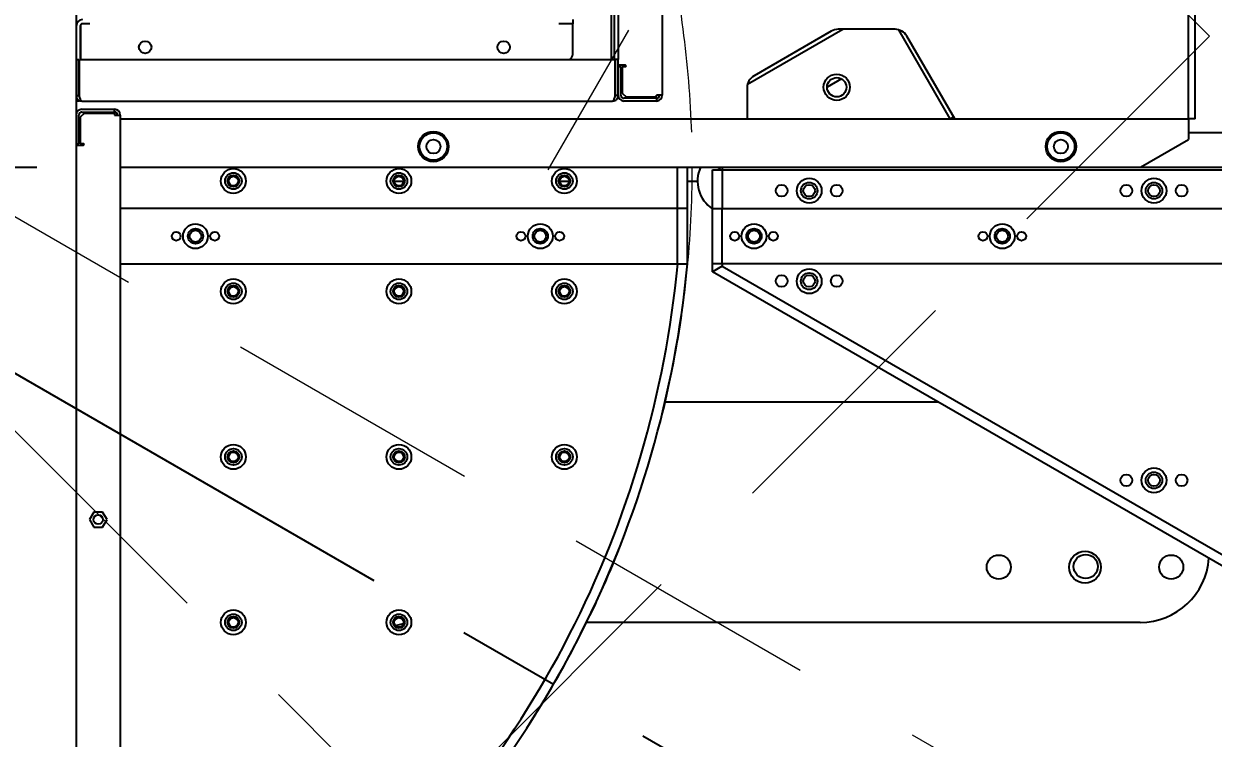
# Model space of a CAD drawing. Header units: inches. Extents: x -347369 to -260369, y 119522 to 149869.
# Drawn here: x -322218 to -321356, y 138586 to 139104 of the extents above; entities that cross this region are included whole.
import ezdxf

# ---------------------------------------------------------------- set-up
doc = ezdxf.new("R2010")
doc.units = ezdxf.units.IN
doc.header["$LTSCALE"] = 300
doc.linetypes.add('CENTRO', pattern=[2, 1.25, -0.25, 0.25, -0.25])
doc.linetypes.add('NASCOSTA', pattern=[0.375, 0.25, -0.125])
for name, color, linetype in [('ASSI', 254, 'CENTRO'), ('MACCHINA', 40, 'Continuous'), ('QUOTE', 7, 'Continuous')]:
    doc.layers.add(name, color=color, linetype=linetype)
doc.styles.get("Standard").update_dxf_attribs({"font": 'romans.shx'})
doc.dimstyles.new('sc1a100', dxfattribs={"dimscale": 100, "dimtxt": 3, "dimasz": 3, "dimexe": 0, "dimexo": 0, "dimgap": 1, "dimtad": 1, "dimzin": 12, "dimdsep": 46, "dimtxsty": 'Standard', "dimblk": 'CLOSEDBLANK', "dimcen": 1, "dimclrd": 253, "dimclre": 253, "dimclrt": 2, "dimadec": 0, "dimazin": 3, "dimtfac": 1, "dimtmove": 0, "dimatfit": 1, "dimldrblk": 'CLOSEDBLANK', "dimfxl": 1, "dimtolj": 1, "dimtzin": 0, "dimarcsym": 0})

# ---------------------------------------------------------------- blocks, each defined once
blk = doc.blocks.new('_ClosedBlank')
at = {"color": 0, "linetype": 'ByBlock', "lineweight": -2}
for p, q in [((-1, 0.1667), (0, 0)), ((-1, 0.1667), (-1, -0.1667)), ((0, 0), (-1, -0.1667))]:
    blk.add_line(p, q, dxfattribs=at)
blk = doc.blocks.new('*D28')
at = {"layer": 'Defpoints', "color": 0, "transparency": 16777216}
for p in [(-322483.62, 140399.66), (-321493.68, 139989.61), (-324251.39, 137231.89), (-323921.75, 136508.74), (-322483.62, 136499.66)]:
    blk.add_point(p, dxfattribs=at)
at = {"layer": 'QUOTE', "color": 253, "lineweight": -2, "transparency": 16777216}
for p, q in [((-324251.39, 137231.89), (-324517.44, 136965.84)), ((-322483.62, 136499.66), (-322483.62, 136123.4))]:
    blk.add_line(p, q, dxfattribs=at)
blk.add_arc((-322483.62, 138999.66), 2876.26, 230.97879, 264.02121, dxfattribs=at)
at = {"layer": 'QUOTE', "color": 253, "lineweight": -2, "transparency": 16777216, "xscale": 300, "yscale": 300, "zscale": 300}
for p, rotation in [((-324517.44, 136965.84), 137.9893954922992), ((-322483.62, 136123.4), 357.0106045077002)]:
    blk.add_blockref('_ClosedBlank', p, dxfattribs=dict(at, rotation=rotation))
at = {"layer": 'QUOTE', "color": 2, "transparency": 16777216, "insert": (-323488.65, 136573.31), "char_height": 300, "attachment_point": 5, "rotation": 337.5}
blk.add_mtext('\\A1;45°', dxfattribs=at)
blk = doc.blocks.new('*D38')
at = {"layer": 'Defpoints', "color": 0, "transparency": 16777216}
for p in [(-322483.62, 140399.66), (-323696.06, 139699.66), (-320318.56, 137749.66), (-322483.62, 136499.66), (-321507.47, 136317.71)]:
    blk.add_point(p, dxfattribs=at)
at = {"layer": 'QUOTE', "color": 253, "lineweight": -2, "transparency": 16777216}
for p, q in [((-320318.56, 137749.66), (-320011.93, 137572.62)), ((-322483.62, 136499.66), (-322483.62, 136145.58))]:
    blk.add_line(p, q, dxfattribs=at)
blk.add_arc((-322483.62, 138999.66), 2854.07, 276.02531, 323.97469, dxfattribs=at)
at = {"layer": 'QUOTE', "color": 253, "lineweight": -2, "transparency": 16777216, "xscale": 300, "yscale": 300, "zscale": 300}
for p, rotation in [((-320011.93, 137572.62), 56.98734634615995), ((-322483.62, 136145.58), 183.0126536538403)]:
    blk.add_blockref('_ClosedBlank', p, dxfattribs=dict(at, rotation=rotation))
at = {"layer": 'QUOTE', "color": 2, "transparency": 16777216, "insert": (-321181.59, 136744.46), "char_height": 300, "attachment_point": 5, "rotation": 30}
blk.add_mtext('\\A1;60°', dxfattribs=at)
blk = doc.blocks.new('A$Cda148bbc')
at = {"layer": 'ASSI'}
blk.add_line((0, -2400), (0, 1400), dxfattribs=at)
at = {"layer": 'MACCHINA', "color": 8, "linetype": 'NASCOSTA', "lineweight": 5, "ltscale": 2.5}
for p, q in [((307.5, 863), (728.5, 863)), ((728.5, 863), (728.5, 48)), ((98.55, 693.94), (98.55, -1243.49)), ((307.5, 48), (728.5, 48)), ((719.3, -560), (321.1, -560))]:
    blk.add_line(p, q, dxfattribs=at)
blk.add_circle((0, 0), 750, dxfattribs=at)
blk = doc.blocks.new('A$Cad528b1c')
at = {"layer": 'MACCHINA'}
for p, q in [((728.5, 858.8), (728.5, 52.2)), ((696.5, 833), (696.5, 78)), ((303.5, 783.04), (303.5, -1446.04)), ((691.5, 435.54), (691.5, 78)), ((693.5, 435.54), (693.5, 78)), ((1110, 35), (1110, 233)), ((1115, 35), (1115, 219.87)), ((313.5, 104), (308, 104)), ((663.5, 104), (653.5, 104)), ((663.5, 107), (663.5, 104)), ((663.5, 102.5), (663.5, 104)), ((306.5, 102.5), (306.5, 82)), ((306.59, 103), (306.57, 102.5)), ((306.57, 102.5), (306.57, 78)), ((663.5, 82), (663.5, 102.5)), ((790.32, 60.12), (859.38, 100)), ((851.06, 98.66), (795, 66.29)), ((897.24, 100), (856.06, 100)), ((899.73, 99.68), (937.08, 35)), ((940.54, 35), (905.9, 95)), ((303.5, 78), (305.5, 78)), ((305.5, 52), (305.5, 78)), ((305.8, 52), (305.8, 78)), ((305.8, 78), (694.2, 78)), ((306.5, 82), (306.5, 78)), ((694.2, 52), (694.2, 78)), ((696.5, 78), (694.5, 78)), ((694.5, 52), (694.5, 78)), ((696.5, 52), (696.5, 78)), ((305.8, 77), (305.5, 77)), ((700.7, 74), (696.5, 74)), ((696.5, 52.2), (696.5, 73)), ((696.5, 73), (698.5, 73)), ((698.5, 52.2), (698.5, 73)), ((699.5, 73), (699.5, 53.7)), ((699.5, 73), (701.7, 73)), ((701.7, 74), (700.7, 74)), ((858.39, 64.13), (848, 58.13)), ((303.5, 52), (305.5, 52)), ((305.8, 50.95), (305.8, 52)), ((696.5, 52), (694.5, 52)), ((699.5, 53.7), (702.5, 50.7)), ((724.3, 50.7), (724.3, 52.2)), ((728.5, 52.2), (724.3, 52.2)), ((790, 57.63), (790, 35)), ((305.5, 48), (303.5, 48)), ((305.59, 48.56), (305.5, 48)), ((305.5, 48.54), (305.5, 48)), ((305.8, 48), (305.8, 48.38)), ((307.5, 48), (305.8, 48)), ((307.5, 48), (692.5, 48)), ((693.5, 48), (692.5, 48)), ((724.3, 50), (700.7, 50)), ((724.3, 48), (700.7, 48)), ((724.3, 50.7), (702.5, 50.7)), ((724.3, 50), (724.3, 48)), ((305.5, 17), (305.5, 37.8)), ((305.5, 35), (306.5, 35)), ((309.5, 39.3), (306.5, 36.3)), ((306.5, 36.3), (306.5, 17)), ((307.7, 42), (331.3, 42)), ((307.7, 40), (331.3, 40)), ((309.5, 39.3), (331.3, 39.3)), ((331.3, 40), (331.3, 42)), ((331.3, 39.3), (331.3, 37.8)), ((331.3, 37.8), (335.5, 37.8)), ((335.5, 37.8), (335.5, -548.8)), ((335.5, 35), (1110, 35)), ((937.08, 35), (939.67, 36.5)), ((1110, 35), (1110, 20)), ((1115, 35), (1110, 35)), ((1075.36, 0), (1110, 20)), ((1170, 25), (1110, 25)), ((303.5, 17), (305.5, 17)), ((303.5, 16), (307.7, 16)), ((308.7, 17), (306.5, 17)), ((307.7, 16), (308.7, 16)), ((335.5, 0), (1075.36, 0)), ((739.5, -30), (739.5, 0)), ((746.5, 0), (746.5, -30)), ((765, -2), (772, -2)), ((765, -30), (765, -2)), ((772, 0), (772, -2)), ((772, -2), (772, -30)), ((772, -2), (1178, -2)), ((534.08, -10), (540.92, -10)), ((654.08, -10), (660.92, -10)), ((746.5, -10), (754, -10)), ((739.5, -30), (335.5, -30)), ((739.5, -70), (739.5, -30)), ((746.5, -30), (739.5, -30)), ((746.5, -30), (746.5, -70)), ((765, -70), (765, -30)), ((765, -30), (772, -30)), ((772, -70), (772, -30)), ((772, -30), (1178, -30)), ((335.5, -70), (739.7, -70)), ((739.7, -70), (746.73, -70)), ((765, -75.77), (765, -70)), ((772, -70), (765, -70)), ((772, -71.73), (765, -75.77)), ((1170, -309.6), (765, -75.77)), ((772, -70), (772, -71.73)), ((1178, -70), (772, -70)), ((772, -71.73), (1173.5, -303.54)), ((730.48, -170), (928.21, -170)), ((316.32, -250), (313.15, -255.5)), ((322.68, -250), (316.32, -250)), ((325.85, -255.5), (322.68, -250)), ((313.15, -255.5), (316.32, -261)), ((322.68, -261), (325.85, -255.5)), ((316.32, -261), (322.68, -261)), ((1075, -330), (673.5, -330))]:
    blk.add_line(p, q, dxfattribs=at)
at = {"layer": 'MACCHINA', "flags": 128}
for points in [[(694.5, 68.2), (694.4, 68.67), (694.2, 69.01)], [(694.2, 56.99), (694.4, 57.33), (694.5, 57.8)], [(769.06, -2), (770.29, -0.81), (771.37, 0)], [(534.98, -332.31), (537.06, -331.7), (540.81, -330.85)]]:
    blk.add_lwpolyline(points, dxfattribs=at)
at = {"layer": 'MACCHINA'}
for centre, radius in [((353.5, 87), 4.5), ((613.5, 87), 4.5), ((855, 58), 9.5), ((855, 58), 7), ((562.5, 15), 11), ((1017.5, 15), 11), ((562.5, 15), 10), ((562.5, 15), 5.1), ((1017.5, 15), 10), ((1017.5, 15), 5.1), ((417.5, -10), 9), ((417.5, -10), 6), ((417.5, -10), 4.25), ((417.5, -10), 3.42), ((537.5, -10), 9), ((537.5, -10), 6), ((537.5, -10), 4.25), ((537.5, -10), 3.42), ((657.5, -10), 9), ((657.5, -10), 6), ((657.5, -10), 4.25), ((657.5, -10), 3.42), ((835, -17), 9), ((1085, -17), 9), ((815, -17), 4.25), ((835, -17), 6), ((835, -17), 4.25), ((855, -17), 4.25), ((1065, -17), 4.25), ((1085, -17), 6), ((1085, -17), 4.25), ((1105, -17), 4.25), ((390, -50), 9), ((640, -50), 9), ((795, -50), 9), ((975, -50), 9), ((376, -50), 3.25), ((390, -50), 5.5), ((390, -50), 4.25), ((404, -50), 3.25), ((626, -50), 3.25), ((640, -50), 5.5), ((640, -50), 4.25), ((654, -50), 3.25), ((781, -50), 3.25), ((795, -50), 5.5), ((795, -50), 4.25), ((809, -50), 3.25), ((961, -50), 3.25), ((975, -50), 5.5), ((975, -50), 4.25), ((989, -50), 3.25), ((835, -82.66), 9), ((835, -82.66), 6), ((417.5, -90), 9), ((417.5, -90), 6), ((417.5, -90), 4.25), ((537.5, -90), 9), ((537.5, -90), 6), ((537.5, -90), 4.25), ((657.5, -90), 9), ((657.5, -90), 6), ((657.5, -90), 4.25), ((815, -82.5), 4.25), ((835, -82.5), 4.25), ((855, -82.5), 4.25), ((417.5, -90), 3.42), ((537.5, -90), 3.42), ((657.5, -90), 3.42), ((417.5, -210), 9), ((417.5, -210), 6), ((417.5, -210), 4.25), ((417.5, -210), 3.42), ((537.5, -210), 9), ((537.5, -210), 6), ((537.5, -210), 4.25), ((537.5, -210), 3.42), ((657.5, -210), 9), ((657.5, -210), 6), ((657.5, -210), 4.25), ((657.5, -210), 3.42), ((1065, -227), 4.25), ((1085, -227), 9), ((1085, -227), 6), ((1085, -227), 4.25), ((1105, -227), 4.25), ((319.5, -255.5), 3.4), ((972.5, -289.92), 8.75), ((1035, -290), 11.5), ((1035.5, -289.5), 8.75), ((1097.5, -289.92), 8.75), ((417.5, -330), 9), ((417.5, -330), 6), ((417.5, -330), 4.25), ((417.5, -330), 3.42), ((537.5, -330), 9), ((537.5, -330), 6), ((537.5, -330), 4.25), ((537.5, -330), 3.42)]:
    blk.add_circle(centre, radius, dxfattribs=at)
for centre, radius, start, end in [((308, 102.5), 4.5, 90, 180), ((308, 102.5), 1.5, 90, 180), ((856.06, 90), 10, 90, 120), ((897.24, 90), 10, 30, 90), ((658.5, 82), 5, 306.8699, 0), ((701.7, 73.5), 0.5, 270, 90), ((800, 57.63), 10, 120, 180), ((700.7, 52.2), 4.2, 180, 270), ((700.7, 52.2), 2.2, 180, 270), ((724.3, 52.2), 4.2, 270, 0), ((724.3, 52.2), 2.2, 270, 0), ((307.7, 37.8), 4.2, 90, 180), ((307.7, 37.8), 2.2, 90, 180), ((331.3, 37.8), 4.2, 0, 90), ((331.3, 37.8), 2.2, 0, 90), ((308.7, 16.5), 0.5, 270, 90), ((778, -10), 24, 155.37568, 237.20283), ((0, 0), 743, 311.08799, 354.594), ((0, 0), 750, 311.69755, 354.6446), ((1075, -280), 50, 270, 355.93216)]:
    blk.add_arc(centre, radius, start, end, dxfattribs=at)
for points in [[(303.5, 52), (303.56, 51.48), (303.68, 50.43), (304.61, 49.11), (305.93, 48.18), (306.98, 48.06), (307.5, 48)], [(692.5, 48), (693.02, 48.06), (694.07, 48.18), (695.39, 49.11), (696.32, 50.43), (696.44, 51.48), (696.5, 52)]]:
    blk.add_open_spline(points, degree=3, dxfattribs=at)
for points, knots in [([(305.5, 52), (305.53, 51.74), (305.6, 51.23), (305.91, 50.69), (306.18, 50.52), (306.22, 50.49)], [0, 0, 0, 0, 0.4519346, 0.9038693, 1, 1, 1, 1]), ([(307.5, 48), (307.37, 48.05), (307.12, 48.14), (306.74, 48.88), (306.37, 49.96), (306.05, 51.08), (305.86, 51.77), (305.8, 52)], [0, 0, 0, 0, 0.222435, 0.444897, 0.667359, 0.889821, 1, 1, 1, 1]), ([(694.2, 52), (694.07, 51.53), (693.82, 50.6), (693.44, 49.37), (693.07, 48.47), (692.75, 48.05), (692.56, 48.01), (692.5, 48)], [0, 0, 0, 0, 0.222435, 0.444898, 0.66736, 0.889822, 1, 1, 1, 1]), ([(693.78, 50.5), (693.83, 50.52), (694.09, 50.69), (694.4, 51.23), (694.47, 51.74), (694.5, 52)], [0, 0, 0, 0, 0.0940469, 0.5470234, 1, 1, 1, 1])]:
    blk.add_open_spline(points, degree=3, knots=knots, dxfattribs=at)

msp = doc.modelspace()

# ---------------------------------------------------------------- linework, layer by layer
at = {"layer": 'ASSI'}
msp.add_line((-345533.629, 138999.656), (-307203.625, 138999.656), dxfattribs=at)

# ---------------------------------------------------------------- block references
for rotation in [315, 59.99999999999999]:
    msp.add_blockref('A$Cda148bbc', (-322483.625, 138999.656), dxfattribs=dict(rotation=rotation))
msp.add_blockref('A$Cad528b1c', (-322483.625, 138999.656))

# ---------------------------------------------------------------- dimensions: what is measured, and where the dimension line sits
at = {"layer": 'QUOTE'}
for base, line2, picture, middle in [((-323921.753, 136508.745), ((-324251.392, 137231.889), (-321493.675, 139989.605)), '*D28', (-323488.649, 136573.311)), ((-321507.475, 136317.706), ((-320318.561, 137749.656), (-323696.06, 139699.656)), '*D38', (-321181.589, 136744.464))]:
    dim = msp.add_angular_dim_2l(base=base, line1=((-322483.625, 136499.656), (-322483.625, 140399.656)), line2=line2, dimstyle='sc1a100', dxfattribs=at)
    dim.commit()
    dim.dimension.update_dxf_attribs({"geometry": picture, "text_midpoint": middle})

doc.saveas('drawing.dxf')
